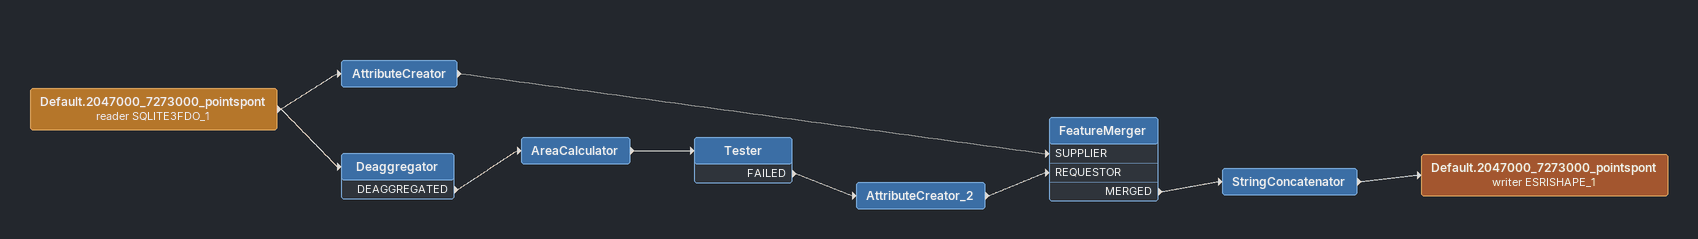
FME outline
Default.2047000_7273000_pointspont (reader SQLITE3FDO_1)
    -> Deaggregator
    -> AttributeCreator
AttributeCreator
    -> FeatureMerger [SUPPLIER]
Deaggregator
    DEAGGREGATED -> AreaCalculator
AreaCalculator
    -> Tester
Tester
    FAILED -> AttributeCreator_2
AttributeCreator_2
    -> FeatureMerger [REQUESTOR]
FeatureMerger
    MERGED -> StringConcatenator
StringConcatenator
    -> Default.2047000_7273000_pointspont (writer ESRISHAPE_1)
Default.2047000_7273000_pointspont (writer ESRISHAPE_1)
